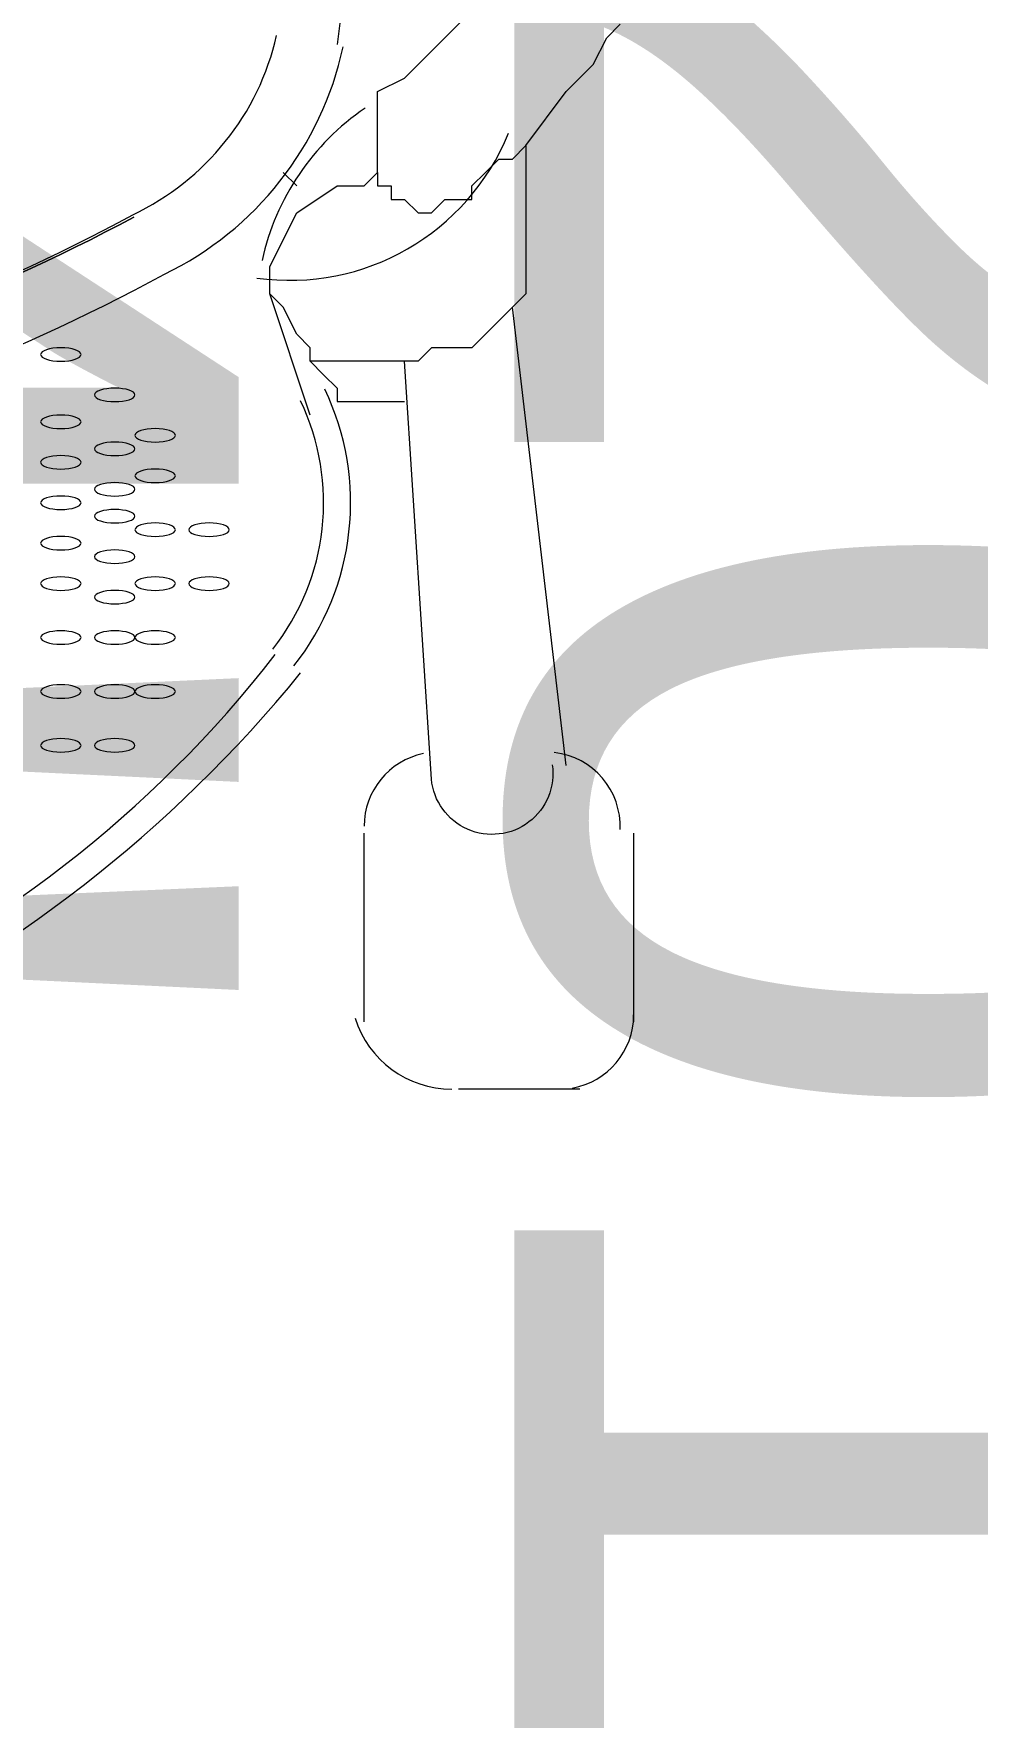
# Model space of a CAD drawing. Header units: metres. Extents: x 81 to 650, y -25 to 177.
# Drawn here: x 175.7706 to 175.9417, y 36.8467 to 37.1541 of the extents above; entities that cross this region are included whole.
import ezdxf

# ---------------------------------------------------------------- set-up
doc = ezdxf.new("R2010")
doc.units = ezdxf.units.M
doc.layers.add('AMOBLAMIENTO', color=253, linetype='Continuous')
doc.layers.add('PDF2_Geometría', color=7, linetype='Continuous', true_color=0x525252)
doc.layers.add('TEXTOS', color=250, linetype='Continuous', lineweight=20)
doc.styles.get("Standard").update_dxf_attribs({"font": 'arial.ttf'})

# ---------------------------------------------------------------- blocks, each defined once
blk = doc.blocks.new('Silla 1')
at = {"layer": 'PDF2_Geometría', "color": 8, "linetype": 'Continuous', "lineweight": 9}
for points in [[(-645.6034009190107, -3780.645797656489), (-645.6034009190107, -3780.64335205649), (-645.6034009190107, -3780.638460856489), (-645.6034009190107, -3780.636015256489), (-645.6034009190107, -3780.63112405649), (-645.5985097190107, -3780.62867845649), (-645.5911729190107, -3780.62134165649), (-645.5862817190107, -3780.616450456489), (-645.5838361190107, -3780.614004856489), (-645.5789449190107, -3780.614004856489), (-645.5740537190107, -3780.611559256489)], [(-645.5764993190107, -3780.64090645649), (-645.5691625190107, -3780.63112405649), (-645.5642713190107, -3780.626232856489), (-645.5618257190107, -3780.62134165649), (-645.5593801190107, -3780.61889605649)], [(-645.6180745190107, -3780.648243256489), (-645.6205201190107, -3780.645797656489)], [(-645.6156289190106, -3780.689818456489), (-645.6229657190107, -3780.667808056489)], [(-645.5691625190107, -3780.75340405649), (-645.5789449190107, -3780.670253656489)], [(-645.6156289190106, -3780.680036056489), (-645.6131833190107, -3780.682481656489), (-645.6107377190107, -3780.68492725649), (-645.6107377190107, -3780.68737285649), (-645.6082921190107, -3780.68737285649), (-645.6034009190107, -3780.68737285649), (-645.5985097190107, -3780.68737285649)], [(-645.6058465190107, -3780.799870456489), (-645.6058465190107, -3780.765632056489)], [(-645.5569345190107, -3780.765632056489), (-645.5569345190107, -3780.799870456489)], [(-645.5667169190107, -3780.812098456489), (-645.5887273190107, -3780.812098456489)]]:
    blk.add_lwpolyline(points, dxfattribs=at)
for points in [[(-645.7361843797147, -3780.686675322458, 0.06904268617255305), (-645.6476143344667, -3780.653888190409, -0.06904268617255305), (-645.7361843797147, -3780.686675322458, 0.06904268617255305), (-645.6478237022827, -3780.653448936193, 0.230203823045746), (-645.6217121533628, -3780.62093238533)], [(-645.7954663595707, -3780.704316266761, 0.03702395519679718), (-645.7335555553627, -3780.698617407361, 0.06904277544357453), (-645.6420784743067, -3780.664255382282, 0.2305320559252962), (-645.6096490112587, -3780.623015620778)], [(-645.5716961393488, -3780.753237771891, -1.02790315791986), (-645.5936185190106, -3780.755849656489), (-645.5985097190107, -3780.680036056489)], [(-646.0006019914027, -3780.733253559746, 0.2538010257354554), (-645.8115868988107, -3780.816237194282, 0.2538010257352337), (-645.6219518466187, -3780.733253559746)], [(-646.0027462690267, -3780.736602344281, 0.2278580694966209), (-645.8098134719706, -3780.826757382889, 0.2278580694966865), (-645.6173619689947, -3780.736602344281)]]:
    blk.add_lwpolyline(points, format="xyb", dxfattribs=at)
blk.add_lwpolyline([(-645.5764993190107, -3780.64090645649), (-645.5764993190107, -3780.66536245649), (-645.5764993190107, -3780.667808056489), (-645.5789449190107, -3780.670253656489), (-645.5838361190107, -3780.67514485649), (-645.5862817190107, -3780.677590456489), (-645.5911729190107, -3780.677590456489), (-645.5936185190106, -3780.677590456489), (-645.5960641190107, -3780.680036056489), (-645.5985097190107, -3780.680036056489), (-645.6034009190107, -3780.680036056489), (-645.6082921190107, -3780.680036056489), (-645.6156289190106, -3780.680036056489), (-645.6156289190106, -3780.677590456489), (-645.6180745190107, -3780.67514485649), (-645.6205201190107, -3780.670253656489), (-645.6229657190107, -3780.667808056489), (-645.6229657190107, -3780.66536245649), (-645.6229657190107, -3780.66291685649), (-645.6205201190107, -3780.658025656489), (-645.6180745190107, -3780.65313445649), (-645.6107377190107, -3780.648243256489), (-645.6058465190107, -3780.648243256489), (-645.6034009190107, -3780.645797656489), (-645.6034009190107, -3780.648243256489), (-645.6009553190107, -3780.648243256489), (-645.6009553190107, -3780.65068885649), (-645.5985097190107, -3780.65068885649), (-645.5960641190107, -3780.65313445649), (-645.5936185190106, -3780.65313445649), (-645.5911729190107, -3780.65068885649), (-645.5862817190107, -3780.65068885649), (-645.5862817190107, -3780.648243256489), (-645.5838361190107, -3780.645797656489), (-645.5813905190107, -3780.64335205649), (-645.5789449190107, -3780.64335205649)], close=True, dxfattribs=at)
for centre, radius, start, end in [((-647.451048953622, -3780.390232427892), 1.854984880257842, 352.8039437103953, 359.5880114916213), ((-645.5801677727409, -3780.671476427101), 0.0452435382261471, 124.3212610782145, 167.563499154439), ((-645.619297340257, -3780.622564445558), 0.04279801544091347, 261.9525491286323, 337.8845305626713), ((-645.6559813329263, -3780.705714875224), 0.04279800939940798, 321.657738813659, 25.58716853980913), ((-645.6559812902708, -3780.705714870254), 0.04768917459651693, 321.6577184457224, 25.58718994622056), ((-645.5923957335556, -3780.76440925407), 0.01345078545537189, 101.5740174143763, 180.0000103048978), ((-645.572830915681, -3780.764409246316), 0.01345079319678851, 357.3961639810364, 83.6993687172112), ((-645.5899501095741, -3780.793756452096), 0.01834200439344559, 197.3034382926337, 269.9999705224539), ((-645.5703853372514, -3780.798647653858), 0.01345081824057894, 279.8768008790285, 359.9999887889057)]:
    blk.add_arc(centre, radius, start, end, dxfattribs=at)
for points in [[(-645.6608725190107, -3780.677590456489), (-645.6628985274187, -3780.677590456489), (-645.6645409190107, -3780.678137928505), (-645.6645409190107, -3780.678813256489)], [(-645.6572041190107, -3780.678813256489), (-645.6572041190107, -3780.678137928505), (-645.6588465106026, -3780.677590456489), (-645.6608725190107, -3780.677590456489)], [(-645.6645409190107, -3780.678813256489), (-645.6645409190107, -3780.679488584473), (-645.6628985274187, -3780.680036056489), (-645.6608725190107, -3780.680036056489)], [(-645.6608725190107, -3780.680036056489), (-645.6588465106026, -3780.680036056489), (-645.6572041190107, -3780.679488584473), (-645.6572041190107, -3780.678813256489)], [(-645.6510901190107, -3780.68492725649), (-645.6531161274187, -3780.68492725649), (-645.6547585190107, -3780.685474728506), (-645.6547585190107, -3780.68615005649)], [(-645.6547585190107, -3780.68615005649), (-645.6547585190107, -3780.686825384474), (-645.6531161274187, -3780.68737285649), (-645.6510901190107, -3780.68737285649)], [(-645.6474217190107, -3780.68615005649), (-645.6474217190107, -3780.685474728506), (-645.6490641106027, -3780.68492725649), (-645.6510901190107, -3780.68492725649)], [(-645.6510901190107, -3780.68737285649), (-645.6490641106027, -3780.68737285649), (-645.6474217190107, -3780.686825384474), (-645.6474217190107, -3780.68615005649)], [(-645.6608725190107, -3780.689818456489), (-645.6628985274187, -3780.689818456489), (-645.6645409190107, -3780.690365928505), (-645.6645409190107, -3780.691041256489)], [(-645.6572041190107, -3780.691041256489), (-645.6572041190107, -3780.690365928505), (-645.6588465106026, -3780.689818456489), (-645.6608725190107, -3780.689818456489)], [(-645.6645409190107, -3780.691041256489), (-645.6645409190107, -3780.691716584473), (-645.6628985274187, -3780.692264056489), (-645.6608725190107, -3780.692264056489)], [(-645.6608725190107, -3780.692264056489), (-645.6588465106026, -3780.692264056489), (-645.6572041190107, -3780.691716584473), (-645.6572041190107, -3780.691041256489)], [(-645.6437533190107, -3780.692264056489), (-645.6457793274187, -3780.692264056489), (-645.6474217190107, -3780.692811528505), (-645.6474217190107, -3780.693486856489)], [(-645.6474217190107, -3780.693486856489), (-645.6474217190107, -3780.694162184473), (-645.6457793274187, -3780.69470965649), (-645.6437533190107, -3780.69470965649)], [(-645.6400849190107, -3780.693486856489), (-645.6400849190107, -3780.692811528505), (-645.6417273106027, -3780.692264056489), (-645.6437533190107, -3780.692264056489)], [(-645.6437533190107, -3780.69470965649), (-645.6417273106027, -3780.69470965649), (-645.6400849190107, -3780.694162184473), (-645.6400849190107, -3780.693486856489)], [(-645.6510901190107, -3780.69470965649), (-645.6531161274187, -3780.69470965649), (-645.6547585190107, -3780.695257128506), (-645.6547585190107, -3780.69593245649)], [(-645.6547585190107, -3780.69593245649), (-645.6547585190107, -3780.696607784474), (-645.6531161274187, -3780.69715525649), (-645.6510901190107, -3780.69715525649)], [(-645.6474217190107, -3780.69593245649), (-645.6474217190107, -3780.695257128506), (-645.6490641106027, -3780.69470965649), (-645.6510901190107, -3780.69470965649)], [(-645.6510901190107, -3780.69715525649), (-645.6490641106027, -3780.69715525649), (-645.6474217190107, -3780.696607784474), (-645.6474217190107, -3780.69593245649)], [(-645.6608725190107, -3780.69715525649), (-645.6628985274187, -3780.69715525649), (-645.6645409190107, -3780.697702728506), (-645.6645409190107, -3780.69837805649)], [(-645.6645409190107, -3780.69837805649), (-645.6645409190107, -3780.699053384474), (-645.6628985274187, -3780.699600856489), (-645.6608725190107, -3780.699600856489)], [(-645.6572041190107, -3780.69837805649), (-645.6572041190107, -3780.697702728506), (-645.6588465106026, -3780.69715525649), (-645.6608725190107, -3780.69715525649)], [(-645.6608725190107, -3780.699600856489), (-645.6588465106026, -3780.699600856489), (-645.6572041190107, -3780.699053384474), (-645.6572041190107, -3780.69837805649)], [(-645.6437533190107, -3780.699600856489), (-645.6457793274187, -3780.699600856489), (-645.6474217190107, -3780.700148328505), (-645.6474217190107, -3780.700823656489)], [(-645.6400849190107, -3780.700823656489), (-645.6400849190107, -3780.700148328505), (-645.6417273106027, -3780.699600856489), (-645.6437533190107, -3780.699600856489)], [(-645.6510901190107, -3780.702046456489), (-645.6531161274187, -3780.702046456489), (-645.6547585190107, -3780.702593928505), (-645.6547585190107, -3780.703269256489)], [(-645.6474217190107, -3780.703269256489), (-645.6474217190107, -3780.702593928505), (-645.6490641106027, -3780.702046456489), (-645.6510901190107, -3780.702046456489)], [(-645.6474217190107, -3780.700823656489), (-645.6474217190107, -3780.701498984473), (-645.6457793274187, -3780.702046456489), (-645.6437533190107, -3780.702046456489)], [(-645.6437533190107, -3780.702046456489), (-645.6417273106027, -3780.702046456489), (-645.6400849190107, -3780.701498984473), (-645.6400849190107, -3780.700823656489)], [(-645.6608725190107, -3780.704492056489), (-645.6628985274187, -3780.704492056489), (-645.6645409190107, -3780.705039528505), (-645.6645409190107, -3780.70571485649)], [(-645.6645409190107, -3780.70571485649), (-645.6645409190107, -3780.706390184474), (-645.6628985274187, -3780.70693765649), (-645.6608725190107, -3780.70693765649)], [(-645.6572041190107, -3780.70571485649), (-645.6572041190107, -3780.705039528505), (-645.6588465106026, -3780.704492056489), (-645.6608725190107, -3780.704492056489)], [(-645.6608725190107, -3780.70693765649), (-645.6588465106026, -3780.70693765649), (-645.6572041190107, -3780.706390184474), (-645.6572041190107, -3780.70571485649)], [(-645.6547585190107, -3780.703269256489), (-645.6547585190107, -3780.703944584473), (-645.6531161274187, -3780.704492056489), (-645.6510901190107, -3780.704492056489)], [(-645.6510901190107, -3780.704492056489), (-645.6490641106027, -3780.704492056489), (-645.6474217190107, -3780.703944584473), (-645.6474217190107, -3780.703269256489)], [(-645.6510901190107, -3780.70693765649), (-645.6531161274187, -3780.70693765649), (-645.6547585190107, -3780.707485128506), (-645.6547585190107, -3780.70816045649)], [(-645.6547585190107, -3780.70816045649), (-645.6547585190107, -3780.708835784474), (-645.6531161274187, -3780.70938325649), (-645.6510901190107, -3780.70938325649)], [(-645.6474217190107, -3780.70816045649), (-645.6474217190107, -3780.707485128506), (-645.6490641106027, -3780.70693765649), (-645.6510901190107, -3780.70693765649)], [(-645.6510901190107, -3780.70938325649), (-645.6490641106027, -3780.70938325649), (-645.6474217190107, -3780.708835784474), (-645.6474217190107, -3780.70816045649)], [(-645.6608725190107, -3780.711828856489), (-645.6628985274187, -3780.711828856489), (-645.6645409190107, -3780.712376328505), (-645.6645409190107, -3780.713051656489)], [(-645.6572041190107, -3780.713051656489), (-645.6572041190107, -3780.712376328505), (-645.6588465106026, -3780.711828856489), (-645.6608725190107, -3780.711828856489)], [(-645.6437533190107, -3780.70938325649), (-645.6457793274187, -3780.70938325649), (-645.6474217190107, -3780.709930728506), (-645.6474217190107, -3780.710606056489)], [(-645.6474217190107, -3780.710606056489), (-645.6474217190107, -3780.711281384473), (-645.6457793274187, -3780.711828856489), (-645.6437533190107, -3780.711828856489)], [(-645.6400849190107, -3780.710606056489), (-645.6400849190107, -3780.709930728506), (-645.6417273106027, -3780.70938325649), (-645.6437533190107, -3780.70938325649)], [(-645.6437533190107, -3780.711828856489), (-645.6417273106027, -3780.711828856489), (-645.6400849190107, -3780.711281384473), (-645.6400849190107, -3780.710606056489)], [(-645.6339709190107, -3780.70938325649), (-645.6359969274187, -3780.70938325649), (-645.6376393190106, -3780.709930728506), (-645.6376393190106, -3780.710606056489)], [(-645.6376393190106, -3780.710606056489), (-645.6376393190106, -3780.711281384473), (-645.6359969274187, -3780.711828856489), (-645.6339709190107, -3780.711828856489)], [(-645.6303025190107, -3780.710606056489), (-645.6303025190107, -3780.709930728506), (-645.6319449106027, -3780.70938325649), (-645.6339709190107, -3780.70938325649)], [(-645.6339709190107, -3780.711828856489), (-645.6319449106027, -3780.711828856489), (-645.6303025190107, -3780.711281384473), (-645.6303025190107, -3780.710606056489)], [(-645.6645409190107, -3780.713051656489), (-645.6645409190107, -3780.713726984473), (-645.6628985274187, -3780.714274456489), (-645.6608725190107, -3780.714274456489)], [(-645.6608725190107, -3780.714274456489), (-645.6588465106026, -3780.714274456489), (-645.6572041190107, -3780.713726984473), (-645.6572041190107, -3780.713051656489)], [(-645.6510901190107, -3780.714274456489), (-645.6531161274187, -3780.714274456489), (-645.6547585190107, -3780.714821928505), (-645.6547585190107, -3780.715497256489)], [(-645.6474217190107, -3780.715497256489), (-645.6474217190107, -3780.714821928505), (-645.6490641106027, -3780.714274456489), (-645.6510901190107, -3780.714274456489)], [(-645.6547585190107, -3780.715497256489), (-645.6547585190107, -3780.716172584473), (-645.6531161274187, -3780.71672005649), (-645.6510901190107, -3780.71672005649)], [(-645.6510901190107, -3780.71672005649), (-645.6490641106027, -3780.71672005649), (-645.6474217190107, -3780.716172584473), (-645.6474217190107, -3780.715497256489)], [(-645.6608725190107, -3780.71916565649), (-645.6628985274187, -3780.71916565649), (-645.6645409190107, -3780.719713128506), (-645.6645409190107, -3780.72038845649)], [(-645.6645409190107, -3780.72038845649), (-645.6645409190107, -3780.721063784474), (-645.6628985274187, -3780.721611256489), (-645.6608725190107, -3780.721611256489)], [(-645.6572041190107, -3780.72038845649), (-645.6572041190107, -3780.719713128506), (-645.6588465106026, -3780.71916565649), (-645.6608725190107, -3780.71916565649)], [(-645.6608725190107, -3780.721611256489), (-645.6588465106026, -3780.721611256489), (-645.6572041190107, -3780.721063784474), (-645.6572041190107, -3780.72038845649)], [(-645.6437533190107, -3780.71916565649), (-645.6457793274187, -3780.71916565649), (-645.6474217190107, -3780.719713128506), (-645.6474217190107, -3780.72038845649)], [(-645.6474217190107, -3780.72038845649), (-645.6474217190107, -3780.721063784474), (-645.6457793274187, -3780.721611256489), (-645.6437533190107, -3780.721611256489)], [(-645.6400849190107, -3780.72038845649), (-645.6400849190107, -3780.719713128506), (-645.6417273106027, -3780.71916565649), (-645.6437533190107, -3780.71916565649)], [(-645.6437533190107, -3780.721611256489), (-645.6417273106027, -3780.721611256489), (-645.6400849190107, -3780.721063784474), (-645.6400849190107, -3780.72038845649)], [(-645.6339709190107, -3780.71916565649), (-645.6359969274187, -3780.71916565649), (-645.6376393190106, -3780.719713128506), (-645.6376393190106, -3780.72038845649)], [(-645.6376393190106, -3780.72038845649), (-645.6376393190106, -3780.721063784474), (-645.6359969274187, -3780.721611256489), (-645.6339709190107, -3780.721611256489)], [(-645.6303025190107, -3780.72038845649), (-645.6303025190107, -3780.719713128506), (-645.6319449106027, -3780.71916565649), (-645.6339709190107, -3780.71916565649)], [(-645.6339709190107, -3780.721611256489), (-645.6319449106027, -3780.721611256489), (-645.6303025190107, -3780.721063784474), (-645.6303025190107, -3780.72038845649)], [(-645.6510901190107, -3780.721611256489), (-645.6531161274187, -3780.721611256489), (-645.6547585190107, -3780.722158728505), (-645.6547585190107, -3780.722834056489)], [(-645.6547585190107, -3780.722834056489), (-645.6547585190107, -3780.723509384473), (-645.6531161274187, -3780.724056856489), (-645.6510901190107, -3780.724056856489)], [(-645.6474217190107, -3780.722834056489), (-645.6474217190107, -3780.722158728505), (-645.6490641106027, -3780.721611256489), (-645.6510901190107, -3780.721611256489)], [(-645.6510901190107, -3780.724056856489), (-645.6490641106027, -3780.724056856489), (-645.6474217190107, -3780.723509384473), (-645.6474217190107, -3780.722834056489)], [(-645.6608725190107, -3780.72894805649), (-645.6628985274187, -3780.72894805649), (-645.6645409190107, -3780.729495528506), (-645.6645409190107, -3780.73017085649)], [(-645.6645409190107, -3780.73017085649), (-645.6645409190107, -3780.730846184474), (-645.6628985274187, -3780.73139365649), (-645.6608725190107, -3780.73139365649)], [(-645.6572041190107, -3780.73017085649), (-645.6572041190107, -3780.729495528506), (-645.6588465106026, -3780.72894805649), (-645.6608725190107, -3780.72894805649)], [(-645.6608725190107, -3780.73139365649), (-645.6588465106026, -3780.73139365649), (-645.6572041190107, -3780.730846184474), (-645.6572041190107, -3780.73017085649)], [(-645.6510901190107, -3780.72894805649), (-645.6531161274187, -3780.72894805649), (-645.6547585190107, -3780.729495528506), (-645.6547585190107, -3780.73017085649)], [(-645.6547585190107, -3780.73017085649), (-645.6547585190107, -3780.730846184474), (-645.6531161274187, -3780.73139365649), (-645.6510901190107, -3780.73139365649)], [(-645.6474217190107, -3780.73017085649), (-645.6474217190107, -3780.729495528506), (-645.6490641106027, -3780.72894805649), (-645.6510901190107, -3780.72894805649)], [(-645.6510901190107, -3780.73139365649), (-645.6490641106027, -3780.73139365649), (-645.6474217190107, -3780.730846184474), (-645.6474217190107, -3780.73017085649)], [(-645.6437533190107, -3780.72894805649), (-645.6457793274187, -3780.72894805649), (-645.6474217190107, -3780.729495528506), (-645.6474217190107, -3780.73017085649)], [(-645.6474217190107, -3780.73017085649), (-645.6474217190107, -3780.730846184474), (-645.6457793274187, -3780.73139365649), (-645.6437533190107, -3780.73139365649)], [(-645.6400849190107, -3780.73017085649), (-645.6400849190107, -3780.729495528506), (-645.6417273106027, -3780.72894805649), (-645.6437533190107, -3780.72894805649)], [(-645.6437533190107, -3780.73139365649), (-645.6417273106027, -3780.73139365649), (-645.6400849190107, -3780.730846184474), (-645.6400849190107, -3780.73017085649)], [(-645.6608725190107, -3780.73873045649), (-645.6628985274187, -3780.73873045649), (-645.6645409190107, -3780.739277928506), (-645.6645409190107, -3780.73995325649)], [(-645.6572041190107, -3780.73995325649), (-645.6572041190107, -3780.739277928506), (-645.6588465106026, -3780.73873045649), (-645.6608725190107, -3780.73873045649)], [(-645.6510901190107, -3780.73873045649), (-645.6531161274187, -3780.73873045649), (-645.6547585190107, -3780.739277928506), (-645.6547585190107, -3780.73995325649)], [(-645.6474217190107, -3780.73995325649), (-645.6474217190107, -3780.739277928506), (-645.6490641106027, -3780.73873045649), (-645.6510901190107, -3780.73873045649)], [(-645.6437533190107, -3780.73873045649), (-645.6457793274187, -3780.73873045649), (-645.6474217190107, -3780.739277928506), (-645.6474217190107, -3780.73995325649)], [(-645.6400849190107, -3780.73995325649), (-645.6400849190107, -3780.739277928506), (-645.6417273106027, -3780.73873045649), (-645.6437533190107, -3780.73873045649)], [(-645.6645409190107, -3780.73995325649), (-645.6645409190107, -3780.740628584474), (-645.6628985274187, -3780.74117605649), (-645.6608725190107, -3780.74117605649)], [(-645.6608725190107, -3780.74117605649), (-645.6588465106026, -3780.74117605649), (-645.6572041190107, -3780.740628584474), (-645.6572041190107, -3780.73995325649)], [(-645.6547585190107, -3780.73995325649), (-645.6547585190107, -3780.740628584474), (-645.6531161274187, -3780.74117605649), (-645.6510901190107, -3780.74117605649)], [(-645.6510901190107, -3780.74117605649), (-645.6490641106027, -3780.74117605649), (-645.6474217190107, -3780.740628584474), (-645.6474217190107, -3780.73995325649)], [(-645.6474217190107, -3780.73995325649), (-645.6474217190107, -3780.740628584474), (-645.6457793274187, -3780.74117605649), (-645.6437533190107, -3780.74117605649)], [(-645.6437533190107, -3780.74117605649), (-645.6417273106027, -3780.74117605649), (-645.6400849190107, -3780.740628584474), (-645.6400849190107, -3780.73995325649)], [(-645.6608725190107, -3780.748512856489), (-645.6628985274187, -3780.748512856489), (-645.6645409190107, -3780.749060328505), (-645.6645409190107, -3780.74973565649)], [(-645.6572041190107, -3780.74973565649), (-645.6572041190107, -3780.749060328505), (-645.6588465106026, -3780.748512856489), (-645.6608725190107, -3780.748512856489)], [(-645.6510901190107, -3780.748512856489), (-645.6531161274187, -3780.748512856489), (-645.6547585190107, -3780.749060328505), (-645.6547585190107, -3780.74973565649)], [(-645.6474217190107, -3780.74973565649), (-645.6474217190107, -3780.749060328505), (-645.6490641106027, -3780.748512856489), (-645.6510901190107, -3780.748512856489)], [(-645.6645409190107, -3780.74973565649), (-645.6645409190107, -3780.750410984474), (-645.6628985274187, -3780.75095845649), (-645.6608725190107, -3780.75095845649)], [(-645.6608725190107, -3780.75095845649), (-645.6588465106026, -3780.75095845649), (-645.6572041190107, -3780.750410984474), (-645.6572041190107, -3780.74973565649)], [(-645.6547585190107, -3780.74973565649), (-645.6547585190107, -3780.750410984474), (-645.6531161274187, -3780.75095845649), (-645.6510901190107, -3780.75095845649)], [(-645.6510901190107, -3780.75095845649), (-645.6490641106027, -3780.75095845649), (-645.6474217190107, -3780.750410984474), (-645.6474217190107, -3780.74973565649)]]:
    blk.add_open_spline(points, degree=3, dxfattribs=at)

msp = doc.modelspace()

# ---------------------------------------------------------------- block references
at = {"layer": 'AMOBLAMIENTO', "color": 1, "linetype": 'Continuous'}
msp.add_blockref('Silla 1', (821.4363230152132, 3817.774779757025), dxfattribs=at)

# ---------------------------------------------------------------- texts
at = {"layer": 'TEXTOS', "insert": (176.0077334162626, 38.00086929716748), "char_height": 0.15, "width": 1.361208731241474, "attachment_point": 1, "rotation": 270}
msp.add_mtext('\\A1;\\pxsm0.8;1 CTO-T201\\PEMT Ø3/4"       ', dxfattribs=at)

doc.saveas('drawing.dxf')
